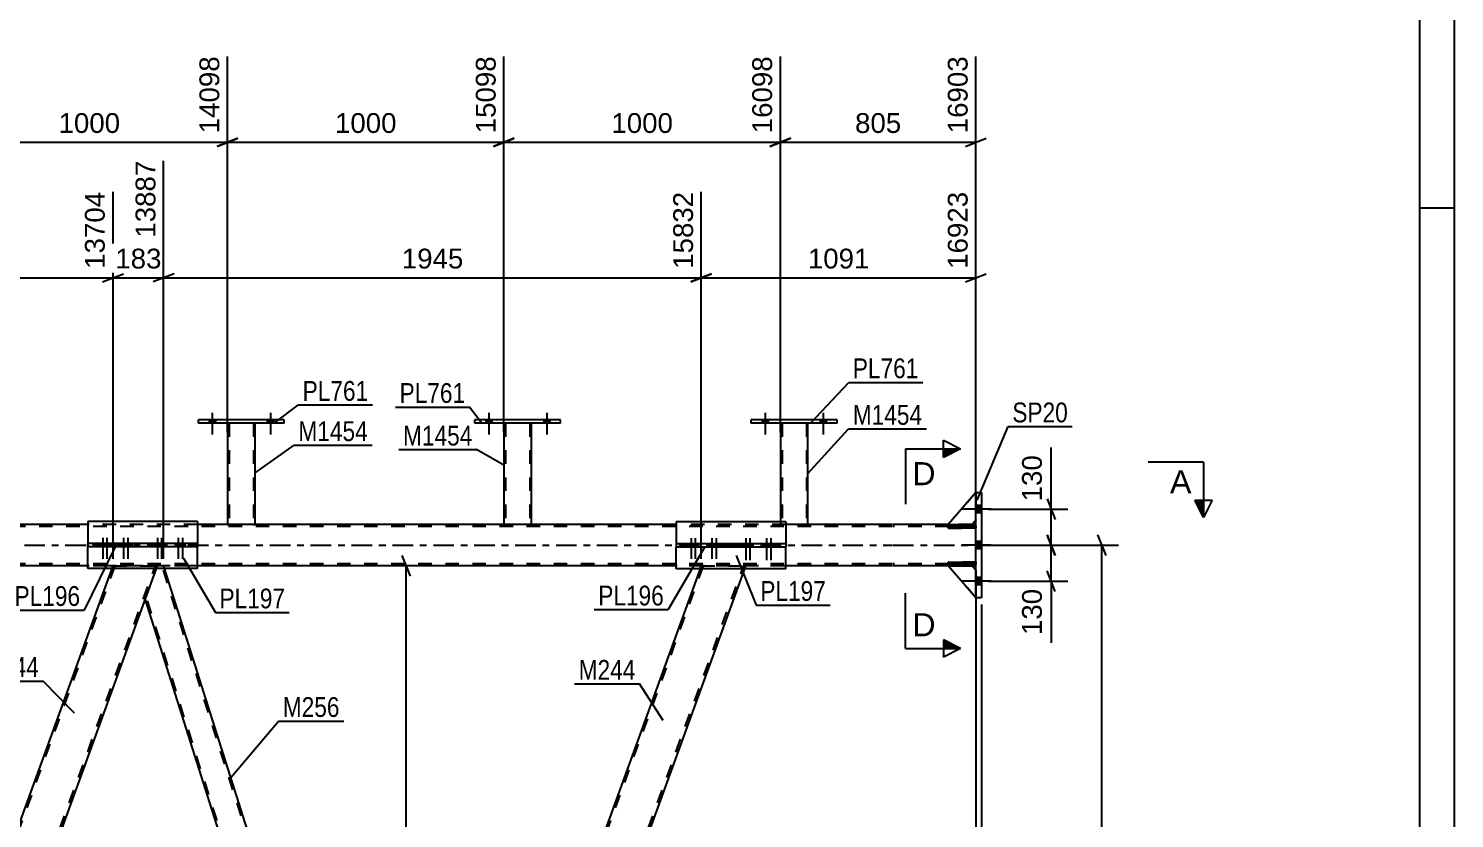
# Model space of a CAD drawing. Header units: millimetres. Extents: x -123 to 718, y -398 to 196.
# Drawn here: x 512.1 to 718.5, y -39.5 to 74.7 of the extents above; entities that cross this region are included whole.
import ezdxf

# ---------------------------------------------------------------- set-up
doc = ezdxf.new("R2010")
doc.units = ezdxf.units.MM
doc.linetypes.add('DXK_LINE_DOT2', pattern=[3.9198, 1.9599, -1.9599])
doc.linetypes.add('DXK_LINE_DOT3', pattern=[5.9187, 2.979, -0.9799, 0.9799, -0.9799])
doc.styles.add('Arial', font='ARIAL.TTF', dxfattribs={"height": 0.2})
doc.styles.add('Arial Narrow', font='ARIALN.TTF', dxfattribs={"height": 0.2})

# ---------------------------------------------------------------- blocks, each defined once
blk = doc.blocks.new('Unknown-318464438-1115')
at = {"color": 5, "linetype": 'Continuous'}
for p, q in [((718.49, -398.29), (718.49, 195.71)), ((713.49, -393.29), (713.49, 190.71)), ((718.49, 48.71), (713.49, 48.71))]:
    blk.add_line(p, q, dxfattribs=at)
blk = doc.blocks.new('Part-318464438-3693 - 3652')
at = {"color": 2, "linetype": 'Continuous'}
for p, q in [((605.86, 3.39), (605.86, 0.23)), ((621.71, 3.39), (605.86, 3.39)), ((621.71, 3.39), (621.71, 0.23)), ((605.86, -3.41), (605.86, -0.25)), ((621.71, -3.41), (621.71, -0.25)), ((621.71, -3.41), (605.86, -3.41))]:
    blk.add_line(p, q, dxfattribs=at)
at = {"color": 7, "linetype": 'DXK_LINE_DOT2'}
for p, q in [((605.86, 0.23), (605.86, -0.25)), ((621.71, 0.23), (621.71, -0.25))]:
    blk.add_line(p, q, dxfattribs=at)
blk = doc.blocks.new('Part-318464438-3769 - 3652')
at = {"color": 7, "linetype": 'DXK_LINE_DOT2'}
for p, q in [((637.14, 2.68), (-22.98, 2.68)), ((536.58, 3), (520.73, 3)), ((621.71, 3), (605.86, 3)), ((649.24, 2.68), (637.24, 2.68)), ((648.64, 3), (645.24, 3)), ((649.24, -3), (649.24, 3)), ((637.14, -2.68), (-22.98, -2.68)), ((637.14, -3), (9.92, -3)), ((536.58, -3), (520.73, -3)), ((621.71, -3), (605.86, -3)), ((649.24, -2.68), (637.24, -2.68)), ((648.64, -3), (637.24, -3)), ((648.64, -3), (645.24, -3))]:
    blk.add_line(p, q, dxfattribs=at)
at = {"color": 2, "linetype": 'Continuous'}
for p, q in [((520.73, 3), (451.45, 3)), ((605.86, 3), (536.58, 3)), ((637.14, 3), (621.71, 3)), ((645.24, 3), (637.24, 3)), ((649.24, 3), (648.64, 3)), ((520.73, -3), (451.45, -3)), ((605.86, -3), (536.58, -3)), ((637.14, -3), (621.71, -3)), ((645.24, -3), (637.24, -3)), ((649.24, -3), (648.64, -3))]:
    blk.add_line(p, q, dxfattribs=at)
at = {"color": 7, "linetype": 'DXK_LINE_DOT3'}
for p, q in [((-32.98, 0), (637.14, 0)), ((637.24, 0), (659.24, 0))]:
    blk.add_line(p, q, dxfattribs=at)
blk = doc.blocks.new('Bolt-318464438-3896 - 3652')
at = {"linetype": 'Continuous'}
for points in [[(578.3, 17.64), (579.18, 17.64), (579.18, 18.12), (578.3, 18.12)], [(586.7, 17.64), (587.58, 17.64), (587.58, 18.12), (586.7, 18.12)]]:
    blk.add_hatch(color=1, dxfattribs=at).paths.add_polyline_path(points)
at = {"color": 1, "linetype": 'Continuous'}
for p, q in [((578.74, 19.12), (578.74, 16)), ((587.14, 19.12), (587.14, 16)), ((578.3, 18.12), (578.3, 17.64)), ((579.18, 18.12), (579.18, 17.64)), ((586.7, 18.12), (586.7, 17.64)), ((587.58, 18.12), (587.58, 17.64))]:
    blk.add_line(p, q, dxfattribs=at)
blk = doc.blocks.new('Part-318464438-3734 - 3652')
at = {"color": 2, "linetype": 'Continuous'}
for p, q in [((536.74, 17.64), (536.74, 18.12)), ((549.14, 18.12), (536.74, 18.12)), ((549.14, 17.64), (536.74, 17.64)), ((549.14, 17.64), (549.14, 18.12))]:
    blk.add_line(p, q, dxfattribs=at)
blk = doc.blocks.new('Part-318464438-3739 - 3652')
at = {"color": 2, "linetype": 'Continuous'}
for p, q in [((580.94, 17.64), (580.94, 3)), ((584.94, 3), (584.94, 17.64))]:
    blk.add_line(p, q, dxfattribs=at)
at = {"color": 7, "linetype": 'DXK_LINE_DOT2'}
for p, q in [((580.94, 17.64), (580.94, 17.64)), ((580.94, 17.64), (580.94, 17.64)), ((580.94, 17.64), (580.94, 17.64)), ((580.97, 17.64), (580.94, 17.64)), ((580.94, 17.64), (580.97, 17.64)), ((581.08, 17.64), (580.97, 17.64)), ((580.97, 17.64), (581.08, 17.64)), ((581.23, 17.64), (581.08, 17.64)), ((581.08, 17.64), (581.23, 17.64)), ((581.18, 17.64), (581.18, 17.64)), ((581.18, 17.64), (581.18, 3)), ((581.19, 17.64), (581.18, 17.64)), ((581.18, 17.64), (581.19, 17.64)), ((581.25, 17.64), (581.19, 17.64)), ((581.19, 17.64), (581.25, 17.64)), ((584.64, 17.64), (581.23, 17.64)), ((584.64, 17.64), (581.23, 17.64)), ((584.55, 17.64), (581.25, 17.64)), ((581.25, 17.64), (581.32, 17.64)), ((584.63, 17.64), (581.32, 17.64)), ((584.63, 17.64), (584.55, 17.64)), ((584.68, 17.64), (584.63, 17.64)), ((584.63, 17.64), (584.68, 17.64)), ((584.64, 17.64), (584.8, 17.64)), ((584.8, 17.64), (584.64, 17.64)), ((584.7, 17.64), (584.68, 17.64)), ((584.68, 17.64), (584.7, 17.64)), ((584.7, 17.64), (584.7, 17.64)), ((584.7, 17.64), (584.7, 3)), ((584.8, 17.64), (584.9, 17.64)), ((584.9, 17.64), (584.8, 17.64)), ((584.9, 17.64), (584.94, 17.64)), ((584.94, 17.64), (584.9, 17.64)), ((584.94, 17.64), (584.94, 17.64)), ((584.94, 17.64), (584.94, 17.64)), ((584.94, 17.64), (584.94, 17.64)), ((580.94, 3), (580.94, 3)), ((580.94, 3), (580.94, 3)), ((580.97, 3), (580.94, 3)), ((580.94, 3), (580.97, 3)), ((581.08, 3), (580.97, 3)), ((580.97, 3), (581.08, 3)), ((581.23, 3), (581.08, 3)), ((581.08, 3), (581.23, 3)), ((581.19, 3), (581.18, 3)), ((581.18, 3), (581.19, 3)), ((581.25, 3), (581.19, 3)), ((581.19, 3), (581.25, 3)), ((584.64, 3), (581.23, 3)), ((584.64, 3), (581.23, 3)), ((584.55, 3), (581.25, 3)), ((581.25, 3), (581.32, 3)), ((584.63, 3), (581.32, 3)), ((584.63, 3), (584.55, 3)), ((584.68, 3), (584.63, 3)), ((584.63, 3), (584.68, 3)), ((584.64, 3), (584.8, 3)), ((584.8, 3), (584.64, 3)), ((584.7, 3), (584.68, 3)), ((584.68, 3), (584.7, 3)), ((584.8, 3), (584.9, 3)), ((584.9, 3), (584.8, 3)), ((584.9, 3), (584.94, 3)), ((584.94, 3), (584.9, 3)), ((584.94, 3), (584.94, 3)), ((584.94, 3), (584.94, 3)), ((584.94, 3), (584.94, 3))]:
    blk.add_line(p, q, dxfattribs=at)
blk = doc.blocks.new('Part-318464438-3744 - 3652')
at = {"color": 2, "linetype": 'Continuous'}
for p, q in [((576.74, 17.64), (576.74, 18.12)), ((589.14, 18.12), (576.74, 18.12)), ((589.14, 17.64), (576.74, 17.64)), ((589.14, 17.64), (589.14, 18.12))]:
    blk.add_line(p, q, dxfattribs=at)
blk = doc.blocks.new('Part-318464438-3749 - 3652')
at = {"color": 2, "linetype": 'Continuous'}
for p, q in [((620.94, 17.64), (620.94, 3.39)), ((624.94, 3), (624.94, 17.64))]:
    blk.add_line(p, q, dxfattribs=at)
at = {"color": 7, "linetype": 'DXK_LINE_DOT2'}
for p, q in [((620.94, 17.64), (620.94, 17.64)), ((620.94, 17.64), (620.94, 17.64)), ((620.94, 17.64), (620.94, 17.64)), ((620.97, 17.64), (620.94, 17.64)), ((620.94, 17.64), (620.97, 17.64)), ((621.08, 17.64), (620.97, 17.64)), ((620.97, 17.64), (621.08, 17.64)), ((621.23, 17.64), (621.08, 17.64)), ((621.08, 17.64), (621.23, 17.64)), ((621.18, 17.64), (621.18, 17.64)), ((621.18, 17.64), (621.18, 3)), ((621.2, 17.64), (621.18, 17.64)), ((621.18, 17.64), (621.2, 17.64)), ((621.25, 17.64), (621.2, 17.64)), ((621.2, 17.64), (621.25, 17.64)), ((624.64, 17.64), (621.23, 17.64)), ((624.64, 17.64), (621.23, 17.64)), ((624.55, 17.64), (621.25, 17.64)), ((621.25, 17.64), (621.33, 17.64)), ((624.63, 17.64), (621.33, 17.64)), ((624.63, 17.64), (624.55, 17.64)), ((624.68, 17.64), (624.63, 17.64)), ((624.63, 17.64), (624.68, 17.64)), ((624.64, 17.64), (624.8, 17.64)), ((624.8, 17.64), (624.64, 17.64)), ((624.7, 17.64), (624.68, 17.64)), ((624.68, 17.64), (624.7, 17.64)), ((624.7, 17.64), (624.7, 17.64)), ((624.7, 17.64), (624.7, 3)), ((624.8, 17.64), (624.9, 17.64)), ((624.9, 17.64), (624.8, 17.64)), ((624.9, 17.64), (624.94, 17.64)), ((624.94, 17.64), (624.9, 17.64)), ((624.94, 17.64), (624.94, 17.64)), ((624.94, 17.64), (624.94, 17.64)), ((624.94, 17.64), (624.94, 17.64)), ((620.94, 3.39), (620.94, 3)), ((620.97, 3), (620.94, 3)), ((620.94, 3), (620.97, 3)), ((621.08, 3), (620.97, 3)), ((620.97, 3), (621.08, 3)), ((621.23, 3), (621.08, 3)), ((621.08, 3), (621.23, 3)), ((621.2, 3), (621.18, 3)), ((621.18, 3), (621.2, 3)), ((621.25, 3), (621.2, 3)), ((621.2, 3), (621.25, 3)), ((624.64, 3), (621.23, 3)), ((624.64, 3), (621.23, 3)), ((624.55, 3), (621.25, 3)), ((621.25, 3), (621.33, 3)), ((624.63, 3), (621.33, 3)), ((624.63, 3), (624.55, 3)), ((624.68, 3), (624.63, 3)), ((624.63, 3), (624.68, 3)), ((624.64, 3), (624.8, 3)), ((624.8, 3), (624.64, 3)), ((624.7, 3), (624.68, 3)), ((624.68, 3), (624.7, 3)), ((624.8, 3), (624.9, 3)), ((624.9, 3), (624.8, 3)), ((624.9, 3), (624.94, 3)), ((624.94, 3), (624.9, 3)), ((624.94, 3), (624.94, 3)), ((624.94, 3), (624.94, 3)), ((624.94, 3), (624.94, 3))]:
    blk.add_line(p, q, dxfattribs=at)
blk = doc.blocks.new('Part-318464438-3754 - 3652')
at = {"color": 2, "linetype": 'Continuous'}
for p, q in [((616.74, 17.64), (616.74, 18.12)), ((629.14, 18.12), (616.74, 18.12)), ((629.14, 17.64), (616.74, 17.64)), ((629.14, 17.64), (629.14, 18.12))]:
    blk.add_line(p, q, dxfattribs=at)
blk = doc.blocks.new('Bolt-318464438-3781 - 3652')
at = {"linetype": 'Continuous'}
for points in [[(650.04, 4.68), (650.04, 5.72), (649.24, 5.72), (649.24, 4.68)], [(650.04, 4.68), (650.04, 5.72), (649.24, 5.72), (649.24, 4.68)], [(650.04, 4.68), (650.04, 5.72), (649.24, 5.72), (649.24, 4.68)], [(650.04, -0.52), (650.04, 0.52), (649.24, 0.52), (649.24, -0.52)], [(650.04, -0.52), (650.04, 0.52), (649.24, 0.52), (649.24, -0.52)], [(650.04, -5.72), (650.04, -4.68), (649.24, -4.68), (649.24, -5.72)], [(650.04, -5.72), (650.04, -4.68), (649.24, -4.68), (649.24, -5.72)], [(650.04, -5.72), (650.04, -4.68), (649.24, -4.68), (649.24, -5.72)]]:
    blk.add_hatch(color=1, dxfattribs=at).paths.add_polyline_path(points)
at = {"color": 1, "linetype": 'Continuous'}
for p, q in [((651.44, 5.2), (647.24, 5.2)), ((651.44, 5.2), (647.24, 5.2)), ((651.44, 5.2), (647.24, 5.2)), ((650.04, 5.72), (649.24, 5.72)), ((650.04, 5.72), (649.24, 5.72)), ((650.04, 5.72), (649.24, 5.72)), ((650.04, 4.68), (649.24, 4.68)), ((650.04, 4.68), (649.24, 4.68)), ((650.04, 4.68), (649.24, 4.68)), ((651.44, 0), (647.24, 0)), ((651.44, 0), (647.24, 0)), ((650.04, 0.52), (649.24, 0.52)), ((650.04, 0.52), (649.24, 0.52)), ((650.04, -0.52), (649.24, -0.52)), ((650.04, -0.52), (649.24, -0.52)), ((651.44, -5.2), (647.24, -5.2)), ((651.44, -5.2), (647.24, -5.2)), ((651.44, -5.2), (647.24, -5.2)), ((650.04, -4.68), (649.24, -4.68)), ((650.04, -4.68), (649.24, -4.68)), ((650.04, -4.68), (649.24, -4.68)), ((650.04, -5.72), (649.24, -5.72)), ((650.04, -5.72), (649.24, -5.72)), ((650.04, -5.72), (649.24, -5.72))]:
    blk.add_line(p, q, dxfattribs=at)
blk = doc.blocks.new('Bolt-318464438-3839 - 3652')
at = {"linetype": 'Continuous'}
for points in [[(618.3, 17.64), (619.18, 17.64), (619.18, 18.12), (618.3, 18.12)], [(626.7, 17.64), (627.58, 17.64), (627.58, 18.12), (626.7, 18.12)]]:
    blk.add_hatch(color=1, dxfattribs=at).paths.add_polyline_path(points)
at = {"color": 1, "linetype": 'Continuous'}
for p, q in [((618.74, 19.12), (618.74, 16)), ((627.14, 19.12), (627.14, 16)), ((618.3, 18.12), (618.3, 17.64)), ((619.18, 18.12), (619.18, 17.64)), ((626.7, 18.12), (626.7, 17.64)), ((627.58, 18.12), (627.58, 17.64))]:
    blk.add_line(p, q, dxfattribs=at)
blk = doc.blocks.new('Bolt-318464438-3895 - 3652')
at = {"linetype": 'Continuous'}
for points in [[(578.3, 17.64), (579.18, 17.64), (579.18, 18.12), (578.3, 18.12)], [(586.7, 17.64), (587.58, 17.64), (587.58, 18.12), (586.7, 18.12)]]:
    blk.add_hatch(color=1, dxfattribs=at).paths.add_polyline_path(points)
at = {"color": 1, "linetype": 'Continuous'}
for p, q in [((578.74, 19.12), (578.74, 16)), ((587.14, 19.12), (587.14, 16)), ((578.3, 18.12), (578.3, 17.64)), ((579.18, 18.12), (579.18, 17.64)), ((586.7, 18.12), (586.7, 17.64)), ((587.58, 18.12), (587.58, 17.64))]:
    blk.add_line(p, q, dxfattribs=at)
blk = doc.blocks.new('Bolt-318464438-3897 - 3652')
at = {"linetype": 'Continuous'}
for points in [[(538.3, 17.64), (539.18, 17.64), (539.18, 18.12), (538.3, 18.12)], [(546.7, 17.64), (547.58, 17.64), (547.58, 18.12), (546.7, 18.12)]]:
    blk.add_hatch(color=1, dxfattribs=at).paths.add_polyline_path(points)
at = {"color": 1, "linetype": 'Continuous'}
for p, q in [((538.74, 19.12), (538.74, 16)), ((547.14, 19.12), (547.14, 16)), ((538.3, 18.12), (538.3, 17.64)), ((539.18, 18.12), (539.18, 17.64)), ((546.7, 18.12), (546.7, 17.64)), ((547.58, 18.12), (547.58, 17.64))]:
    blk.add_line(p, q, dxfattribs=at)
blk = doc.blocks.new('Bolt-318464438-3898 - 3652')
at = {"linetype": 'Continuous'}
for points in [[(538.3, 17.64), (539.18, 17.64), (539.18, 18.12), (538.3, 18.12)], [(546.7, 17.64), (547.58, 17.64), (547.58, 18.12), (546.7, 18.12)]]:
    blk.add_hatch(color=1, dxfattribs=at).paths.add_polyline_path(points)
at = {"color": 1, "linetype": 'Continuous'}
for p, q in [((538.74, 19.12), (538.74, 16)), ((547.14, 19.12), (547.14, 16)), ((538.3, 18.12), (538.3, 17.64)), ((539.18, 18.12), (539.18, 17.64)), ((546.7, 18.12), (546.7, 17.64)), ((547.58, 18.12), (547.58, 17.64))]:
    blk.add_line(p, q, dxfattribs=at)
blk = doc.blocks.new('Part-318464438-3913 - 3652')
at = {"color": 2, "linetype": 'Continuous'}
for p, q in [((540.94, 17.64), (540.94, 3)), ((544.94, 3), (544.94, 17.64))]:
    blk.add_line(p, q, dxfattribs=at)
at = {"color": 7, "linetype": 'DXK_LINE_DOT2'}
for p, q in [((540.94, 17.64), (540.94, 17.64)), ((540.94, 17.64), (540.94, 17.64)), ((540.94, 17.64), (540.94, 17.64)), ((540.97, 17.64), (540.94, 17.64)), ((540.94, 17.64), (540.97, 17.64)), ((541.08, 17.64), (540.97, 17.64)), ((540.97, 17.64), (541.08, 17.64)), ((541.23, 17.64), (541.08, 17.64)), ((541.08, 17.64), (541.23, 17.64)), ((541.18, 17.64), (541.18, 17.64)), ((541.18, 17.64), (541.18, 3)), ((541.2, 17.64), (541.18, 17.64)), ((541.18, 17.64), (541.2, 17.64)), ((541.25, 17.64), (541.2, 17.64)), ((541.2, 17.64), (541.25, 17.64)), ((544.64, 17.64), (541.23, 17.64)), ((544.64, 17.64), (541.23, 17.64)), ((544.55, 17.64), (541.25, 17.64)), ((541.25, 17.64), (541.32, 17.64)), ((544.63, 17.64), (541.32, 17.64)), ((544.63, 17.64), (544.55, 17.64)), ((544.68, 17.64), (544.63, 17.64)), ((544.63, 17.64), (544.68, 17.64)), ((544.64, 17.64), (544.8, 17.64)), ((544.8, 17.64), (544.64, 17.64)), ((544.7, 17.64), (544.68, 17.64)), ((544.68, 17.64), (544.7, 17.64)), ((544.7, 17.64), (544.7, 17.64)), ((544.7, 17.64), (544.7, 3)), ((544.8, 17.64), (544.9, 17.64)), ((544.9, 17.64), (544.8, 17.64)), ((544.9, 17.64), (544.94, 17.64)), ((544.94, 17.64), (544.9, 17.64)), ((544.94, 17.64), (544.94, 17.64)), ((544.94, 17.64), (544.94, 17.64)), ((544.94, 17.64), (544.94, 17.64)), ((540.94, 3), (540.94, 3)), ((540.94, 3), (540.94, 3)), ((540.97, 3), (540.94, 3)), ((540.94, 3), (540.97, 3)), ((541.08, 3), (540.97, 3)), ((540.97, 3), (541.08, 3)), ((541.23, 3), (541.08, 3)), ((541.08, 3), (541.23, 3)), ((541.2, 3), (541.18, 3)), ((541.18, 3), (541.2, 3)), ((541.25, 3), (541.2, 3)), ((541.2, 3), (541.25, 3)), ((544.64, 3), (541.23, 3)), ((544.64, 3), (541.23, 3)), ((544.55, 3), (541.25, 3)), ((541.25, 3), (541.32, 3)), ((544.63, 3), (541.32, 3)), ((544.63, 3), (544.55, 3)), ((544.68, 3), (544.63, 3)), ((544.63, 3), (544.68, 3)), ((544.64, 3), (544.8, 3)), ((544.8, 3), (544.64, 3)), ((544.7, 3), (544.68, 3)), ((544.68, 3), (544.7, 3)), ((544.8, 3), (544.9, 3)), ((544.9, 3), (544.8, 3)), ((544.9, 3), (544.94, 3)), ((544.94, 3), (544.9, 3)), ((544.94, 3), (544.94, 3)), ((544.94, 3), (544.94, 3)), ((544.94, 3), (544.94, 3))]:
    blk.add_line(p, q, dxfattribs=at)
blk = doc.blocks.new('Part-318464438-3990 - 3652')
at = {"color": 2, "linetype": 'Continuous'}
for p, q in [((524.22, -3.4), (481.2, -121.6)), ((530.61, -3.4), (487.59, -121.6))]:
    blk.add_line(p, q, dxfattribs=at)
at = {"color": 7, "linetype": 'DXK_LINE_DOT2'}
for p, q in [((524.62, -3), (481.31, -122)), ((487.19, -122), (530.5, -3)), ((524.22, -3.4), (524.37, -3)), ((524.37, -3), (530.75, -3)), ((530.75, -3), (530.61, -3.4))]:
    blk.add_line(p, q, dxfattribs=at)
blk = doc.blocks.new('Part-318464438-4361 - 3652')
at = {"color": 7, "linetype": 'DXK_LINE_DOT2'}
for p, q in [((649.24, -2.44), (645.24, -2.44)), ((645.24, -2.44), (645.24, -2.76)), ((645.24, -2.76), (649.24, -2.76)), ((648.64, -2.76), (648.64, -2.44)), ((649.24, -2.76), (649.24, -2.44))]:
    blk.add_line(p, q, dxfattribs=at)
blk = doc.blocks.new('Part-318464438-3995 - 3652')
at = {"color": 2, "linetype": 'Continuous'}
for p, q in [((609.35, -3.41), (566.33, -121.6)), ((615.74, -3.41), (572.72, -121.6))]:
    blk.add_line(p, q, dxfattribs=at)
at = {"color": 7, "linetype": 'DXK_LINE_DOT2'}
for p, q in [((609.76, -3), (566.45, -122)), ((572.32, -122), (615.63, -3)), ((609.35, -3.41), (609.5, -3)), ((609.5, -3), (615.89, -3)), ((615.89, -3), (615.74, -3.41))]:
    blk.add_line(p, q, dxfattribs=at)
blk = doc.blocks.new('Part-318464438-4000 - 3652')
at = {"color": 7, "linetype": 'DXK_LINE_DOT2'}
for p, q in [((530.75, -3), (529.02, -7.77)), ((531.7, -3), (530.75, -3)), ((567.79, -117.6), (531.45, -3)), ((531.83, -3.4), (531.7, -3)), ((565.49, -122), (529.15, -7.4))]:
    blk.add_line(p, q, dxfattribs=at)
at = {"color": 2, "linetype": 'Continuous'}
for p, q in [((567.93, -117.23), (531.83, -3.4)), ((565.12, -121.6), (529.02, -7.77))]:
    blk.add_line(p, q, dxfattribs=at)
blk = doc.blocks.new('Part-318464438-4010 - 3652')
at = {"color": 2, "linetype": 'Continuous'}
for p, q in [((649.24, -7.6), (649.24, 7.6)), ((649.24, 7.6), (650.04, 7.6)), ((650.04, 7.6), (650.04, -7.6)), ((650.04, -7.6), (649.24, -7.6))]:
    blk.add_line(p, q, dxfattribs=at)
blk = doc.blocks.new('Part-318464438-4316 - 3652')
at = {"color": 2, "linetype": 'Continuous'}
for p, q in [((649.24, 7.6), (645.24, 3)), ((645.24, 3), (648.64, 3)), ((648.64, 3), (649.24, 3.6))]:
    blk.add_line(p, q, dxfattribs=at)
at = {"color": 7, "linetype": 'DXK_LINE_DOT2'}
blk.add_line((649.24, 7.6), (649.24, 3.6), dxfattribs=at)
blk = doc.blocks.new('Bolt-318464438-4049 - 3652')
at = {"linetype": 'Continuous'}
for points in [[(618.3, 17.64), (619.18, 17.64), (619.18, 18.12), (618.3, 18.12)], [(626.7, 17.64), (627.58, 17.64), (627.58, 18.12), (626.7, 18.12)]]:
    blk.add_hatch(color=1, dxfattribs=at).paths.add_polyline_path(points)
at = {"color": 1, "linetype": 'Continuous'}
for p, q in [((618.74, 19.12), (618.74, 16)), ((627.14, 19.12), (627.14, 16)), ((618.3, 18.12), (618.3, 17.64)), ((619.18, 18.12), (619.18, 17.64)), ((626.7, 18.12), (626.7, 17.64)), ((627.58, 18.12), (627.58, 17.64))]:
    blk.add_line(p, q, dxfattribs=at)
blk = doc.blocks.new('Part-318464438-4359 - 3652')
at = {"color": 2, "linetype": 'Continuous'}
for p, q in [((645.24, -2.44), (649.24, -2.44)), ((645.24, -2.76), (645.24, -2.44)), ((649.24, -2.76), (645.24, -2.76)), ((649.24, -2.44), (649.24, -2.76))]:
    blk.add_line(p, q, dxfattribs=at)
at = {"color": 7, "linetype": 'DXK_LINE_DOT2'}
blk.add_line((648.64, -2.76), (648.64, -2.44), dxfattribs=at)
blk = doc.blocks.new('Bolt-318464438-4126 - 3652')
at = {"linetype": 'Continuous'}
for points in [[(608.38, 0.23), (607.66, 0.23), (607.66, -0.25), (608.38, -0.25)], [(608.99, 0.23), (608.27, 0.23), (608.27, -0.25), (608.99, -0.25)], [(611.4, 0.23), (610.68, 0.23), (610.68, -0.25), (611.4, -0.25)], [(612, 0.23), (611.28, 0.23), (611.28, -0.25), (612, -0.25)]]:
    blk.add_hatch(color=1, dxfattribs=at).paths.add_polyline_path(points)
at = {"color": 1, "linetype": 'Continuous'}
for p, q in [((607.66, 0.23), (607.66, -0.25)), ((608.02, 1.03), (608.02, -1.97)), ((608.27, 0.23), (608.27, -0.25)), ((608.38, 0.23), (608.38, -0.25)), ((608.63, 1.03), (608.63, -1.97)), ((608.99, 0.23), (608.99, -0.25)), ((610.68, 0.23), (610.68, -0.25)), ((611.04, 1.03), (611.04, -1.97)), ((611.28, 0.23), (611.28, -0.25)), ((611.4, 0.23), (611.4, -0.25)), ((611.64, 1.03), (611.64, -1.97)), ((612, 0.23), (612, -0.25))]:
    blk.add_line(p, q, dxfattribs=at)
blk = doc.blocks.new('Bolt-318464438-4127 - 3652')
at = {"linetype": 'Continuous'}
for points in [[(616.29, 0.23), (615.57, 0.23), (615.57, -0.25), (616.29, -0.25)], [(616.89, 0.23), (616.17, 0.23), (616.17, -0.25), (616.89, -0.25)], [(619.31, 0.23), (618.59, 0.23), (618.59, -0.25), (619.31, -0.25)], [(619.91, 0.23), (619.19, 0.23), (619.19, -0.25), (619.91, -0.25)]]:
    blk.add_hatch(color=1, dxfattribs=at).paths.add_polyline_path(points)
at = {"color": 1, "linetype": 'Continuous'}
for p, q in [((615.57, 0.23), (615.57, -0.25)), ((615.93, 1.03), (615.93, -2.17)), ((616.17, 0.23), (616.17, -0.25)), ((616.29, 0.23), (616.29, -0.25)), ((616.53, 1.03), (616.53, -2.17)), ((616.89, 0.23), (616.89, -0.25)), ((618.59, 0.23), (618.59, -0.25)), ((618.95, 1.03), (618.95, -2.17)), ((619.19, 0.23), (619.19, -0.25)), ((619.31, 0.23), (619.31, -0.25)), ((619.55, 1.03), (619.55, -2.17)), ((619.91, 0.23), (619.91, -0.25))]:
    blk.add_line(p, q, dxfattribs=at)
blk = doc.blocks.new('Bolt-318464438-4215 - 3652')
at = {"linetype": 'Continuous'}
for points in [[(531.16, 0.24), (530.44, 0.24), (530.44, -0.24), (531.16, -0.24)], [(531.76, 0.24), (531.04, 0.24), (531.04, -0.24), (531.76, -0.24)], [(534.17, 0.24), (533.45, 0.24), (533.45, -0.24), (534.17, -0.24)], [(534.78, 0.24), (534.06, 0.24), (534.06, -0.24), (534.78, -0.24)]]:
    blk.add_hatch(color=1, dxfattribs=at).paths.add_polyline_path(points)
at = {"color": 1, "linetype": 'Continuous'}
for p, q in [((530.44, 0.24), (530.44, -0.24)), ((530.8, 1.04), (530.8, -1.96)), ((531.04, 0.24), (531.04, -0.24)), ((531.16, 0.24), (531.16, -0.24)), ((531.4, 1.04), (531.4, -1.96)), ((531.76, 0.24), (531.76, -0.24)), ((533.45, 0.24), (533.45, -0.24)), ((533.81, 1.04), (533.81, -1.96)), ((534.06, 0.24), (534.06, -0.24)), ((534.17, 0.24), (534.17, -0.24)), ((534.42, 1.04), (534.42, -1.96)), ((534.78, 0.24), (534.78, -0.24))]:
    blk.add_line(p, q, dxfattribs=at)
blk = doc.blocks.new('Bolt-318464438-4216 - 3652')
at = {"linetype": 'Continuous'}
for points in [[(523.25, 0.24), (522.53, 0.24), (522.53, -0.24), (523.25, -0.24)], [(523.85, 0.24), (523.13, 0.24), (523.13, -0.24), (523.85, -0.24)], [(526.27, 0.24), (525.55, 0.24), (525.55, -0.24), (526.27, -0.24)], [(526.87, 0.24), (526.15, 0.24), (526.15, -0.24), (526.87, -0.24)]]:
    blk.add_hatch(color=1, dxfattribs=at).paths.add_polyline_path(points)
at = {"color": 1, "linetype": 'Continuous'}
for p, q in [((522.53, 0.24), (522.53, -0.24)), ((522.89, 1.04), (522.89, -1.96)), ((523.13, 0.24), (523.13, -0.24)), ((523.25, 0.24), (523.25, -0.24)), ((523.49, 1.04), (523.49, -1.96)), ((523.85, 0.24), (523.85, -0.24)), ((525.55, 0.24), (525.55, -0.24)), ((525.91, 1.04), (525.91, -1.96)), ((526.15, 0.24), (526.15, -0.24)), ((526.27, 0.24), (526.27, -0.24)), ((526.51, 1.04), (526.51, -1.96)), ((526.87, 0.24), (526.87, -0.24))]:
    blk.add_line(p, q, dxfattribs=at)
blk = doc.blocks.new('Part-318464438-4221 - 3652')
at = {"color": 2, "linetype": 'Continuous'}
for p, q in [((520.73, 3.4), (520.73, 0.24)), ((536.58, 3.4), (520.73, 3.4)), ((536.58, 3.4), (536.58, 0.24)), ((520.73, -3.4), (520.73, -0.24)), ((536.58, -3.4), (536.58, -0.24)), ((536.58, -3.4), (520.73, -3.4))]:
    blk.add_line(p, q, dxfattribs=at)
at = {"color": 7, "linetype": 'DXK_LINE_DOT2'}
for p, q in [((520.73, 0.24), (520.73, -0.24)), ((536.58, 0.24), (536.58, -0.24))]:
    blk.add_line(p, q, dxfattribs=at)
blk = doc.blocks.new('Part-318464438-4226 - 3652')
at = {"color": 2, "linetype": 'Continuous'}
for p, q in [((520.73, -0.24), (520.73, 0.24)), ((536.58, 0.24), (520.73, 0.24)), ((527.13, -0.24), (527.13, 0.24)), ((530.17, -0.24), (530.17, 0.24)), ((536.58, -0.24), (536.58, 0.24)), ((536.58, -0.24), (520.73, -0.24))]:
    blk.add_line(p, q, dxfattribs=at)
blk = doc.blocks.new('Part-318464438-4358 - 3652')
at = {"color": 2, "linetype": 'Continuous'}
for p, q in [((645.24, 2.76), (649.24, 2.76)), ((645.24, 2.44), (645.24, 2.76)), ((649.24, 2.44), (645.24, 2.44)), ((649.24, 2.76), (649.24, 2.44))]:
    blk.add_line(p, q, dxfattribs=at)
at = {"color": 7, "linetype": 'DXK_LINE_DOT2'}
blk.add_line((648.64, 2.44), (648.64, 2.76), dxfattribs=at)
blk = doc.blocks.new('Part-318464438-4241 - 3652')
at = {"color": 2, "linetype": 'Continuous'}
for p, q in [((605.86, 0.23), (605.86, -0.25)), ((605.86, 0.23), (621.71, 0.23)), ((612.27, -0.25), (612.27, 0.23)), ((615.31, -0.25), (615.31, 0.23)), ((621.71, 0.23), (621.71, -0.25)), ((605.86, -0.25), (621.71, -0.25))]:
    blk.add_line(p, q, dxfattribs=at)
blk = doc.blocks.new('Part-318464438-4360 - 3652')
at = {"color": 7, "linetype": 'DXK_LINE_DOT2'}
for p, q in [((649.24, 2.76), (645.24, 2.76)), ((645.24, 2.76), (645.24, 2.44)), ((645.24, 2.44), (649.24, 2.44)), ((648.64, 2.76), (648.64, 2.44)), ((649.24, 2.44), (649.24, 2.76))]:
    blk.add_line(p, q, dxfattribs=at)
blk = doc.blocks.new('Part-318464438-4317 - 3652')
at = {"color": 7, "linetype": 'DXK_LINE_DOT2'}
for p, q in [((649.24, 7.6), (645.24, 3)), ((649.24, 3.6), (649.24, 7.6)), ((645.24, 3), (648.64, 3)), ((648.64, 3), (649.24, 3.6))]:
    blk.add_line(p, q, dxfattribs=at)
blk = doc.blocks.new('Part-318464438-4318 - 3652')
at = {"color": 2, "linetype": 'Continuous'}
for p, q in [((645.24, -3), (648.64, -3)), ((649.24, -7.6), (645.24, -3)), ((648.64, -3), (649.24, -3.6))]:
    blk.add_line(p, q, dxfattribs=at)
at = {"color": 7, "linetype": 'DXK_LINE_DOT2'}
blk.add_line((649.24, -7.6), (649.24, -3.6), dxfattribs=at)
blk = doc.blocks.new('Part-318464438-4319 - 3652')
at = {"color": 7, "linetype": 'DXK_LINE_DOT2'}
for p, q in [((645.24, -3), (648.64, -3)), ((649.24, -7.6), (645.24, -3)), ((648.64, -3), (649.24, -3.6)), ((649.24, -3.6), (649.24, -7.6))]:
    blk.add_line(p, q, dxfattribs=at)
blk = doc.blocks.new('StraightDimension-318464438-4602 - 3652')
at = {"color": 7, "linetype": 'Continuous'}
blk.add_line((650.04, -8.6), (650.04, -160.93), dxfattribs=at)
blk = doc.blocks.new('StraightDimension-318464438-5666 - 3652')
at = {"color": 7, "linetype": 'Continuous'}
for p, q in [((567.4, -4.5), (566.2, -1.5)), ((599.1, -3), (563.95, -3)), ((566.8, -122), (566.8, -3))]:
    blk.add_line(p, q, dxfattribs=at)
blk = doc.blocks.new('StraightDimension-318464438-4559 - 3652')
at = {"color": 7, "linetype": 'Continuous'}
for p, q in [((651.04, 0), (669.87, 0)), ((668.07, -1.5), (666.87, 1.5)), ((667.47, -125), (667.47, 0))]:
    blk.add_line(p, q, dxfattribs=at)
blk = doc.blocks.new('StraightDimension-318464438-4857 - 3652')
at = {"color": 7, "linetype": 'Continuous'}
for p, q in [((446.57, -2), (446.57, 55.58)), ((524.37, -2), (524.37, 51.08)), ((448.07, 39.26), (445.07, 38.06)), ((522.87, 38.06), (525.87, 39.26)), ((446.57, 38.66), (524.37, 38.66))]:
    blk.add_line(p, q, dxfattribs=at)
at = {"color": 0, "linetype": 'Continuous'}
blk.add_wipeout([(523.77, 51.68), (519.57, 51.68), (519.57, 39.36), (523.77, 39.36)], dxfattribs=at)
at = {"color": 0}
blk.add_wipeout([(490.52, 39.41), (490.52, 43.61), (480.42, 43.61), (480.42, 39.41)], dxfattribs=at)
at = {"color": 3, "linetype": 'Continuous', "style": 'Arial'}
blk.add_text('13704', height=2.865, rotation=90.0002, dxfattribs=at).set_placement((523.17, 39.96))
at = {"color": 3, "style": 'Arial'}
blk.add_text('1945', height=2.865, dxfattribs=at).set_placement((481.02, 40.01))
blk = doc.blocks.new('StraightDimension-318464438-4881 - 3652')
at = {"color": 7, "linetype": 'Continuous'}
for p, q in [((531.7, -2), (531.7, 55.58)), ((524.37, -2), (524.37, 51.08)), ((522.87, 38.06), (525.87, 39.26)), ((533.2, 39.26), (530.2, 38.06)), ((524.37, 38.66), (531.7, 38.66))]:
    blk.add_line(p, q, dxfattribs=at)
at = {"color": 0}
blk.add_wipeout([(531.97, 39.41), (531.97, 43.61), (524.1, 43.61), (524.1, 39.41)], dxfattribs=at)
at = {"color": 0, "linetype": 'Continuous'}
blk.add_wipeout([(531.1, 56.18), (526.9, 56.18), (526.9, 43.86), (531.1, 43.86)], dxfattribs=at)
at = {"color": 3, "linetype": 'Continuous', "style": 'Arial'}
blk.add_text('13887', height=2.865, rotation=90.0002, dxfattribs=at).set_placement((530.5, 44.46))
at = {"color": 3, "style": 'Arial'}
blk.add_text('183', height=2.865, dxfattribs=at).set_placement((524.7, 40.01))
blk = doc.blocks.new('StraightDimension-318464438-5074 - 3652')
at = {"color": 7, "linetype": 'Continuous'}
for p, q in [((540.94, 16.33), (540.94, 70.68)), ((580.94, 16.33), (580.94, 70.68)), ((542.44, 58.86), (539.44, 57.66)), ((540.94, 58.26), (580.94, 58.26)), ((579.44, 57.66), (582.44, 58.86))]:
    blk.add_line(p, q, dxfattribs=at)
at = {"color": 0, "linetype": 'Continuous'}
blk.add_wipeout([(580.34, 71.28), (576.14, 71.28), (576.14, 58.96), (580.34, 58.96)], dxfattribs=at)
at = {"color": 0}
blk.add_wipeout([(565.98, 59.01), (565.98, 63.21), (555.89, 63.21), (555.89, 59.01)], dxfattribs=at)
at = {"color": 3, "linetype": 'Continuous', "style": 'Arial'}
blk.add_text('15098', height=2.865, rotation=90.0002, dxfattribs=at).set_placement((579.74, 59.56))
at = {"color": 3, "style": 'Arial'}
blk.add_text('1000', height=2.865, dxfattribs=at).set_placement((556.49, 59.61))
blk = doc.blocks.new('StraightDimension-318464438-4905 - 3652')
at = {"color": 7, "linetype": 'Continuous'}
for p, q in [((531.7, -2), (531.7, 55.58)), ((609.5, -2), (609.5, 51.08)), ((533.2, 39.26), (530.2, 38.06)), ((608, 38.06), (611, 39.26)), ((531.7, 38.66), (609.5, 38.66))]:
    blk.add_line(p, q, dxfattribs=at)
at = {"color": 0, "linetype": 'Continuous'}
blk.add_wipeout([(608.9, 51.68), (604.7, 51.68), (604.7, 39.36), (608.9, 39.36)], dxfattribs=at)
at = {"color": 0}
blk.add_wipeout([(575.65, 39.41), (575.65, 43.61), (565.56, 43.61), (565.56, 39.41)], dxfattribs=at)
at = {"color": 3, "linetype": 'Continuous', "style": 'Arial'}
blk.add_text('15832', height=2.865, rotation=90.0002, dxfattribs=at).set_placement((608.3, 39.96))
at = {"color": 3, "style": 'Arial'}
blk.add_text('1945', height=2.865, dxfattribs=at).set_placement((566.16, 40.01))
blk = doc.blocks.new('StraightDimension-318464438-4924 - 3652')
at = {"color": 7, "linetype": 'Continuous'}
for p, q in [((609.5, -2), (609.5, 51.08)), ((649.24, 4), (649.24, 51.08)), ((611, 39.26), (608, 38.06)), ((647.74, 38.06), (650.74, 39.26)), ((609.5, 38.66), (649.24, 38.66))]:
    blk.add_line(p, q, dxfattribs=at)
at = {"color": 0, "linetype": 'Continuous'}
blk.add_wipeout([(648.64, 51.68), (644.44, 51.68), (644.44, 39.36), (648.64, 39.36)], dxfattribs=at)
at = {"color": 0}
blk.add_wipeout([(634.42, 39.41), (634.42, 43.61), (624.32, 43.61), (624.32, 39.41)], dxfattribs=at)
at = {"color": 3, "linetype": 'Continuous', "style": 'Arial'}
blk.add_text('16923', height=2.865, rotation=90.0002, dxfattribs=at).set_placement((648.04, 39.96))
at = {"color": 3, "style": 'Arial'}
blk.add_text('1091', height=2.865, dxfattribs=at).set_placement((624.92, 40.01))
blk = doc.blocks.new('StraightDimension-318464438-5005 - 3652')
at = {"color": 7, "linetype": 'Continuous'}
for p, q in [((659.53, 6.7), (660.73, 3.7)), ((651.04, 5.2), (662.53, 5.2)), ((660.13, 0), (660.13, 5.2)), ((651.04, 0), (662.53, 0)), ((660.73, -1.5), (659.53, 1.5))]:
    blk.add_line(p, q, dxfattribs=at)
at = {"color": 0}
blk.add_wipeout([(659.37, 13.6), (655.17, 13.6), (655.17, 5.72), (659.37, 5.72)], dxfattribs=at)
at = {"color": 7, "linetype": 'Continuous'}
blk.add_line((660.13, 5.2), (660.13, 14.12), dxfattribs=at)
blk.add_line((660.13, 5.2), (660.13, 14.12), dxfattribs=at)
at = {"color": 3, "style": 'Arial'}
blk.add_text('130', height=2.865, rotation=90.0002, dxfattribs=at).set_placement((658.78, 6.33))
blk = doc.blocks.new('StraightDimension-318464438-5013 - 3652')
at = {"color": 7, "linetype": 'Continuous'}
for p, q in [((651.04, 0), (662.53, 0)), ((659.53, 1.5), (660.73, -1.5)), ((660.13, -5.2), (660.13, 0)), ((660.73, -6.7), (659.53, -3.7)), ((651.04, -5.2), (662.53, -5.2))]:
    blk.add_line(p, q, dxfattribs=at)
at = {"color": 0}
blk.add_wipeout([(659.37, -5.73), (655.17, -5.73), (655.17, -13.6), (659.37, -13.6)], dxfattribs=at)
at = {"color": 7, "linetype": 'Continuous'}
blk.add_line((660.13, -5.2), (660.13, -14.12), dxfattribs=at)
blk.add_line((660.13, -5.2), (660.13, -14.12), dxfattribs=at)
at = {"color": 3, "style": 'Arial'}
blk.add_text('130', height=2.865, rotation=90.0002, dxfattribs=at).set_placement((658.78, -13))
blk = doc.blocks.new('StraightDimension-318464438-5054 - 3652')
at = {"color": 7, "linetype": 'Continuous'}
for p, q in [((620.94, 16.33), (620.94, 70.68)), ((649.24, 4), (649.24, 70.68)), ((622.44, 58.86), (619.44, 57.66)), ((620.94, 58.26), (649.24, 58.26)), ((647.74, 57.66), (650.74, 58.86))]:
    blk.add_line(p, q, dxfattribs=at)
at = {"color": 0, "linetype": 'Continuous'}
blk.add_wipeout([(648.64, 71.28), (644.44, 71.28), (644.44, 58.96), (648.64, 58.96)], dxfattribs=at)
at = {"color": 0}
blk.add_wipeout([(639.02, 59.01), (639.02, 63.21), (631.15, 63.21), (631.15, 59.01)], dxfattribs=at)
at = {"color": 3, "linetype": 'Continuous', "style": 'Arial'}
blk.add_text('16903', height=2.865, rotation=90.0002, dxfattribs=at).set_placement((648.04, 59.56))
at = {"color": 3, "style": 'Arial'}
blk.add_text('805', height=2.865, dxfattribs=at).set_placement((631.75, 59.61))
blk = doc.blocks.new('StraightDimension-318464438-5064 - 3652')
at = {"color": 7, "linetype": 'Continuous'}
for p, q in [((580.94, 16.33), (580.94, 70.68)), ((620.94, 16.33), (620.94, 70.68)), ((582.44, 58.86), (579.44, 57.66)), ((580.94, 58.26), (620.94, 58.26)), ((619.44, 57.66), (622.44, 58.86))]:
    blk.add_line(p, q, dxfattribs=at)
at = {"color": 0, "linetype": 'Continuous'}
blk.add_wipeout([(620.34, 71.28), (616.14, 71.28), (616.14, 58.96), (620.34, 58.96)], dxfattribs=at)
at = {"color": 0}
blk.add_wipeout([(605.98, 59.01), (605.98, 63.21), (595.89, 63.21), (595.89, 59.01)], dxfattribs=at)
at = {"color": 3, "linetype": 'Continuous', "style": 'Arial'}
blk.add_text('16098', height=2.865, rotation=90.0002, dxfattribs=at).set_placement((619.74, 59.56))
at = {"color": 3, "style": 'Arial'}
blk.add_text('1000', height=2.865, dxfattribs=at).set_placement((596.49, 59.61))
blk = doc.blocks.new('StraightDimension-318464438-5084 - 3652')
at = {"color": 7, "linetype": 'Continuous'}
for p, q in [((500.94, 15.44), (500.94, 70.68)), ((540.94, 16.33), (540.94, 70.68)), ((502.44, 58.86), (499.44, 57.66)), ((500.94, 58.26), (540.94, 58.26)), ((539.44, 57.66), (542.44, 58.86))]:
    blk.add_line(p, q, dxfattribs=at)
at = {"color": 0, "linetype": 'Continuous'}
blk.add_wipeout([(540.34, 71.28), (536.14, 71.28), (536.14, 58.96), (540.34, 58.96)], dxfattribs=at)
at = {"color": 0}
blk.add_wipeout([(525.98, 59.01), (525.98, 63.21), (515.89, 63.21), (515.89, 59.01)], dxfattribs=at)
at = {"color": 3, "linetype": 'Continuous', "style": 'Arial'}
blk.add_text('14098', height=2.865, rotation=90.0002, dxfattribs=at).set_placement((539.74, 59.56))
at = {"color": 3, "style": 'Arial'}
blk.add_text('1000', height=2.865, dxfattribs=at).set_placement((516.49, 59.61))
blk = doc.blocks.new('StraightDimension-318464438-5558 - 3652')
at = {"color": 7, "linetype": 'Continuous'}
blk.add_line((649.24, -4), (649.24, -69.06), dxfattribs=at)
blk = doc.blocks.new('Mark-318464438-3689 - 3652')
at = {"color": 0}
blk.add_wipeout([(627.55, -8.06), (627.55, -5.06), (618.04, -5.06), (618.04, -8.06)], dxfattribs=at)
blk.add_wipeout([(627.55, -8.06), (627.55, -5.06), (618.04, -5.06), (618.04, -8.06)], dxfattribs=at)
at = {"color": 30, "linetype": 'Continuous'}
for p, q in [((614.54, -1.51), (617.44, -8.66)), ((617.44, -8.66), (628.15, -8.66))]:
    blk.add_line(p, q, dxfattribs=at)
at = {"color": 3, "style": 'Arial Narrow'}
blk.add_text('PL197', height=2.863, dxfattribs=at).set_placement((618.04, -8.06))
blk = doc.blocks.new('Mark-318464438-3730 - 3652')
at = {"color": 0}
blk.add_wipeout([(561.32, 20.87), (561.32, 23.87), (551.81, 23.87), (551.81, 20.87)], dxfattribs=at)
blk.add_wipeout([(561.32, 20.87), (561.32, 23.87), (551.81, 23.87), (551.81, 20.87)], dxfattribs=at)
at = {"color": 30, "linetype": 'Continuous'}
for p, q in [((547.68, 17.64), (551.21, 20.27)), ((551.21, 20.27), (561.92, 20.27))]:
    blk.add_line(p, q, dxfattribs=at)
at = {"color": 3, "style": 'Arial Narrow'}
blk.add_text('PL761', height=2.863, dxfattribs=at).set_placement((551.81, 20.87))
blk = doc.blocks.new('Mark-318464438-3735 - 3652')
at = {"color": 0}
blk.add_wipeout([(576.39, 14.41), (576.39, 17.41), (566.34, 17.41), (566.34, 14.41)], dxfattribs=at)
blk.add_wipeout([(576.39, 14.41), (576.39, 17.41), (566.34, 17.41), (566.34, 14.41)], dxfattribs=at)
at = {"color": 30, "linetype": 'Continuous'}
for p in [(565.74, 13.81), (580.94, 11.56)]:
    blk.add_line(p, (576.99, 13.81), dxfattribs=at)
at = {"color": 3, "style": 'Arial Narrow'}
blk.add_text('M1454', height=2.863, dxfattribs=at).set_placement((566.34, 14.41))
blk = doc.blocks.new('Mark-318464438-3740 - 3652')
at = {"color": 0}
blk.add_wipeout([(575.34, 20.57), (575.34, 23.57), (565.84, 23.57), (565.84, 20.57)], dxfattribs=at)
blk.add_wipeout([(575.34, 20.57), (575.34, 23.57), (565.84, 23.57), (565.84, 20.57)], dxfattribs=at)
at = {"color": 30, "linetype": 'Continuous'}
for p in [(565.24, 19.97), (577.67, 17.7)]:
    blk.add_line(p, (575.94, 19.97), dxfattribs=at)
at = {"color": 3, "style": 'Arial Narrow'}
blk.add_text('PL761', height=2.863, dxfattribs=at).set_placement((565.84, 20.57))
blk = doc.blocks.new('Mark-318464438-3745 - 3652')
at = {"color": 0}
blk.add_wipeout([(641.47, 17.41), (641.47, 20.41), (631.42, 20.41), (631.42, 17.41)], dxfattribs=at)
blk.add_wipeout([(641.47, 17.41), (641.47, 20.41), (631.42, 20.41), (631.42, 17.41)], dxfattribs=at)
at = {"color": 30, "linetype": 'Continuous'}
for p, q in [((624.94, 10.35), (630.82, 16.81)), ((630.82, 16.81), (642.07, 16.81))]:
    blk.add_line(p, q, dxfattribs=at)
at = {"color": 3, "style": 'Arial Narrow'}
blk.add_text('M1454', height=2.863, dxfattribs=at).set_placement((631.42, 17.41))
blk = doc.blocks.new('Mark-318464438-3750 - 3652')
at = {"color": 0}
blk.add_wipeout([(640.94, 24.14), (640.94, 27.14), (631.43, 27.14), (631.43, 24.14)], dxfattribs=at)
blk.add_wipeout([(640.94, 24.14), (640.94, 27.14), (631.43, 27.14), (631.43, 24.14)], dxfattribs=at)
at = {"color": 30, "linetype": 'Continuous'}
for p, q in [((625.32, 17.64), (630.83, 23.54)), ((630.83, 23.54), (641.54, 23.54))]:
    blk.add_line(p, q, dxfattribs=at)
at = {"color": 3, "style": 'Arial Narrow'}
blk.add_text('PL761', height=2.863, dxfattribs=at).set_placement((631.43, 24.14))
blk = doc.blocks.new('SectionMark-318464438-5719 - 3652')
at = {"color": 6, "linetype": 'Continuous'}
for p in [(682.18, 12), (683.43, 6.5)]:
    blk.add_line(p, (682.18, 4), dxfattribs=at)
at = {"color": 0, "linetype": 'Continuous'}
blk.add_wipeout([(680.43, 7.5), (680.43, 11), (677.32, 11), (677.32, 7.5)], dxfattribs=at)
at = {"linetype": 'Continuous'}
blk.add_hatch(color=6, dxfattribs=at).paths.add_polyline_path([(680.93, 6.5), (682.18, 6.5), (682.18, 4)])
at = {"color": 6, "linetype": 'Continuous'}
for p, q in [((682.18, 12), (674.18, 12)), ((680.93, 6.5), (683.43, 6.5)), ((682.18, 4), (680.93, 6.5))]:
    blk.add_line(p, q, dxfattribs=at)
at = {"color": 3, "linetype": 'Continuous', "style": 'Arial'}
blk.add_text('A', height=3.34, dxfattribs=at).set_placement((677.32, 7.5))
blk = doc.blocks.new('SectionMark-318464438-5721 - 3652')
at = {"linetype": 'Continuous'}
for points in [[(644.53, 12.67), (644.53, 13.92), (647.03, 13.92)], [(644.53, -14.93), (644.53, -13.68), (647.03, -14.93)]]:
    blk.add_hatch(color=6, dxfattribs=at).paths.add_polyline_path(points)
at = {"color": 6, "linetype": 'Continuous'}
for p, q in [((644.53, 12.67), (644.53, 15.17)), ((644.53, 15.17), (647.03, 13.92)), ((639.03, 13.92), (647.03, 13.92)), ((647.03, 13.92), (644.53, 12.67)), ((647.03, -14.93), (644.53, -13.68)), ((644.53, -13.68), (644.53, -16.18)), ((639.03, -14.93), (647.03, -14.93)), ((647.03, -14.93), (644.53, -16.18))]:
    blk.add_line(p, q, dxfattribs=at)
at = {"color": 0, "linetype": 'Continuous'}
for points in [[(643.4, 8.67), (643.4, 12.17), (640.03, 12.17), (640.03, 8.67)], [(643.4, -13.18), (643.4, -9.68), (640.03, -9.68), (640.03, -13.18)]]:
    blk.add_wipeout(points, dxfattribs=at)
at = {"color": 6, "linetype": 'Continuous'}
for p, q in [((639.03, 13.92), (639.03, 5.92)), ((639.03, -14.93), (639.03, -6.93))]:
    blk.add_line(p, q, dxfattribs=at)
at = {"color": 3, "linetype": 'Continuous', "style": 'Arial'}
for p in [(640.03, 8.67), (640.03, -13.18)]:
    blk.add_text('D', height=3.34, dxfattribs=at).set_placement(p)
blk = doc.blocks.new('Mark-318464438-3909 - 3652')
at = {"color": 0}
blk.add_wipeout([(561.25, 15.05), (561.25, 18.05), (551.2, 18.05), (551.2, 15.05)], dxfattribs=at)
blk.add_wipeout([(561.25, 15.05), (561.25, 18.05), (551.2, 18.05), (551.2, 15.05)], dxfattribs=at)
at = {"color": 30, "linetype": 'Continuous'}
for p, q in [((544.94, 10.47), (550.6, 14.45)), ((550.6, 14.45), (561.85, 14.45))]:
    blk.add_line(p, q, dxfattribs=at)
at = {"color": 3, "style": 'Arial Narrow'}
blk.add_text('M1454', height=2.863, dxfattribs=at).set_placement((551.2, 15.05))
blk = doc.blocks.new('Mark-318464438-3986 - 3652')
at = {"color": 0}
blk.add_wipeout([(513.64, -19.06), (513.64, -16.06), (505.42, -16.06), (505.42, -19.06)], dxfattribs=at)
blk.add_wipeout([(513.64, -19.06), (513.64, -16.06), (505.42, -16.06), (505.42, -19.06)], dxfattribs=at)
at = {"color": 30, "linetype": 'Continuous'}
for p in [(504.82, -19.66), (518.78, -24.3)]:
    blk.add_line(p, (514.24, -19.66), dxfattribs=at)
at = {"color": 3, "style": 'Arial Narrow'}
blk.add_text('M244', height=2.863, dxfattribs=at).set_placement((505.42, -19.06))
blk = doc.blocks.new('Mark-318464438-3991 - 3652')
at = {"color": 0}
blk.add_wipeout([(599.98, -19.47), (599.98, -16.47), (591.76, -16.47), (591.76, -19.47)], dxfattribs=at)
blk.add_wipeout([(599.98, -19.47), (599.98, -16.47), (591.76, -16.47), (591.76, -19.47)], dxfattribs=at)
at = {"color": 30, "linetype": 'Continuous'}
for p in [(591.16, -20.07), (603.96, -25.38)]:
    blk.add_line(p, (600.58, -20.07), dxfattribs=at)
at = {"color": 3, "style": 'Arial Narrow'}
blk.add_text('M244', height=2.863, dxfattribs=at).set_placement((591.76, -19.47))
blk = doc.blocks.new('Mark-318464438-3996 - 3652')
at = {"color": 0}
blk.add_wipeout([(557.16, -24.84), (557.16, -21.84), (548.94, -21.84), (548.94, -24.84)], dxfattribs=at)
blk.add_wipeout([(557.16, -24.84), (557.16, -21.84), (548.94, -21.84), (548.94, -24.84)], dxfattribs=at)
at = {"color": 30, "linetype": 'Continuous'}
for p, q in [((541.41, -33.62), (548.34, -25.44)), ((548.34, -25.44), (557.76, -25.44))]:
    blk.add_line(p, q, dxfattribs=at)
at = {"color": 3, "style": 'Arial Narrow'}
blk.add_text('M256', height=2.863, dxfattribs=at).set_placement((548.94, -24.84))
blk = doc.blocks.new('Mark-318464438-4006 - 3652')
at = {"color": 0}
blk.add_wipeout([(662.55, 17.76), (662.55, 20.76), (654.51, 20.76), (654.51, 17.76)], dxfattribs=at)
blk.add_wipeout([(662.55, 17.76), (662.55, 20.76), (654.51, 20.76), (654.51, 17.76)], dxfattribs=at)
at = {"color": 30, "linetype": 'Continuous'}
for p, q in [((649.41, 6.49), (653.91, 17.16)), ((653.91, 17.16), (663.15, 17.16))]:
    blk.add_line(p, q, dxfattribs=at)
at = {"color": 3, "style": 'Arial Narrow'}
blk.add_text('SP20', height=2.863, dxfattribs=at).set_placement((654.51, 17.76))
blk = doc.blocks.new('Mark-318464438-4217 - 3652')
at = {"color": 0}
blk.add_wipeout([(549.28, -9.14), (549.28, -6.14), (539.78, -6.14), (539.78, -9.14)], dxfattribs=at)
blk.add_wipeout([(549.28, -9.14), (549.28, -6.14), (539.78, -6.14), (539.78, -9.14)], dxfattribs=at)
at = {"color": 30, "linetype": 'Continuous'}
for p, q in [((534.59, -1.87), (539.18, -9.74)), ((539.18, -9.74), (549.88, -9.74))]:
    blk.add_line(p, q, dxfattribs=at)
at = {"color": 3, "style": 'Arial Narrow'}
blk.add_text('PL197', height=2.863, dxfattribs=at).set_placement((539.78, -9.14))
blk = doc.blocks.new('Mark-318464438-4222 - 3652')
at = {"color": 0}
blk.add_wipeout([(519.62, -8.79), (519.62, -5.79), (510.12, -5.79), (510.12, -8.79)], dxfattribs=at)
blk.add_wipeout([(519.62, -8.79), (519.62, -5.79), (510.12, -5.79), (510.12, -8.79)], dxfattribs=at)
at = {"color": 30, "linetype": 'Continuous'}
for p in [(524.69, -0.24), (509.52, -9.39)]:
    blk.add_line(p, (520.22, -9.39), dxfattribs=at)
at = {"color": 3, "style": 'Arial Narrow'}
blk.add_text('PL196', height=2.863, dxfattribs=at).set_placement((510.12, -8.79))
blk = doc.blocks.new('Mark-318464438-4237 - 3652')
at = {"color": 0}
blk.add_wipeout([(604.09, -8.72), (604.09, -5.72), (594.59, -5.72), (594.59, -8.72)], dxfattribs=at)
blk.add_wipeout([(604.09, -8.72), (604.09, -5.72), (594.59, -5.72), (594.59, -8.72)], dxfattribs=at)
at = {"color": 30, "linetype": 'Continuous'}
for p in [(610.01, -0.25), (593.99, -9.32)]:
    blk.add_line(p, (604.69, -9.32), dxfattribs=at)
at = {"color": 3, "style": 'Arial Narrow'}
blk.add_text('PL196', height=2.863, dxfattribs=at).set_placement((594.59, -8.72))

msp = doc.modelspace()

# ---------------------------------------------------------------- block references
for name in ['Unknown-318464438-1115', 'Bolt-318464438-3897 - 3652', 'Bolt-318464438-3898 - 3652', 'Bolt-318464438-3896 - 3652', 'Bolt-318464438-3895 - 3652', 'Bolt-318464438-3839 - 3652', 'Bolt-318464438-4049 - 3652', 'Part-318464438-3734 - 3652', 'Part-318464438-3913 - 3652', 'Part-318464438-3744 - 3652', 'Part-318464438-3739 - 3652', 'Part-318464438-3754 - 3652', 'Part-318464438-3749 - 3652', 'Part-318464438-4316 - 3652', 'Part-318464438-4317 - 3652', 'Part-318464438-4010 - 3652', 'Bolt-318464438-3781 - 3652', 'Part-318464438-3769 - 3652', 'Part-318464438-4221 - 3652', 'Part-318464438-3693 - 3652', 'Part-318464438-4358 - 3652', 'Part-318464438-4360 - 3652', 'Part-318464438-4226 - 3652', 'Bolt-318464438-4216 - 3652', 'Bolt-318464438-4215 - 3652', 'Part-318464438-4241 - 3652', 'Bolt-318464438-4126 - 3652', 'Bolt-318464438-4127 - 3652', 'Part-318464438-3990 - 3652', 'Part-318464438-4000 - 3652', 'Part-318464438-3995 - 3652', 'Part-318464438-4361 - 3652', 'Part-318464438-4359 - 3652', 'Part-318464438-4318 - 3652', 'Part-318464438-4319 - 3652']:
    msp.add_blockref(name, (0, 0))

# ---------------------------------------------------------------- next in the draw order: block references
for name in ['StraightDimension-318464438-5074 - 3652', 'StraightDimension-318464438-4857 - 3652', 'StraightDimension-318464438-4602 - 3652']:
    msp.add_blockref(name, (0, 0))

# ---------------------------------------------------------------- next in the draw order: block references
for name in ['StraightDimension-318464438-4881 - 3652', 'StraightDimension-318464438-4559 - 3652', 'StraightDimension-318464438-5666 - 3652', 'Mark-318464438-3986 - 3652', 'Mark-318464438-3996 - 3652']:
    msp.add_blockref(name, (0, 0))

# ---------------------------------------------------------------- next in the draw order: block references
for name in ['StraightDimension-318464438-4905 - 3652', 'Mark-318464438-4222 - 3652', 'Mark-318464438-3991 - 3652']:
    msp.add_blockref(name, (0, 0))

# ---------------------------------------------------------------- next in the draw order: block references
for name in ['StraightDimension-318464438-5084 - 3652', 'StraightDimension-318464438-4924 - 3652', 'Mark-318464438-3730 - 3652', 'Mark-318464438-4217 - 3652']:
    msp.add_blockref(name, (0, 0))

# ---------------------------------------------------------------- next in the draw order: block references
for name in ['StraightDimension-318464438-5005 - 3652', 'Mark-318464438-4237 - 3652']:
    msp.add_blockref(name, (0, 0))

# ---------------------------------------------------------------- next in the draw order: block references
for name in ['StraightDimension-318464438-5054 - 3652', 'StraightDimension-318464438-5013 - 3652']:
    msp.add_blockref(name, (0, 0))

# ---------------------------------------------------------------- next in the draw order: block references
for name in ['StraightDimension-318464438-5064 - 3652', 'Mark-318464438-3745 - 3652', 'StraightDimension-318464438-5558 - 3652']:
    msp.add_blockref(name, (0, 0))

# ---------------------------------------------------------------- next in the draw order: block references
for name in ['Mark-318464438-3750 - 3652', 'Mark-318464438-3735 - 3652', 'Mark-318464438-3689 - 3652']:
    msp.add_blockref(name, (0, 0))

# ---------------------------------------------------------------- next in the draw order: block references
for name in ['Mark-318464438-3740 - 3652', 'SectionMark-318464438-5719 - 3652']:
    msp.add_blockref(name, (0, 0))

# ---------------------------------------------------------------- next in the draw order: block references
for name in ['Mark-318464438-4006 - 3652', 'Mark-318464438-3909 - 3652', 'SectionMark-318464438-5721 - 3652']:
    msp.add_blockref(name, (0, 0))

doc.saveas('drawing.dxf')
